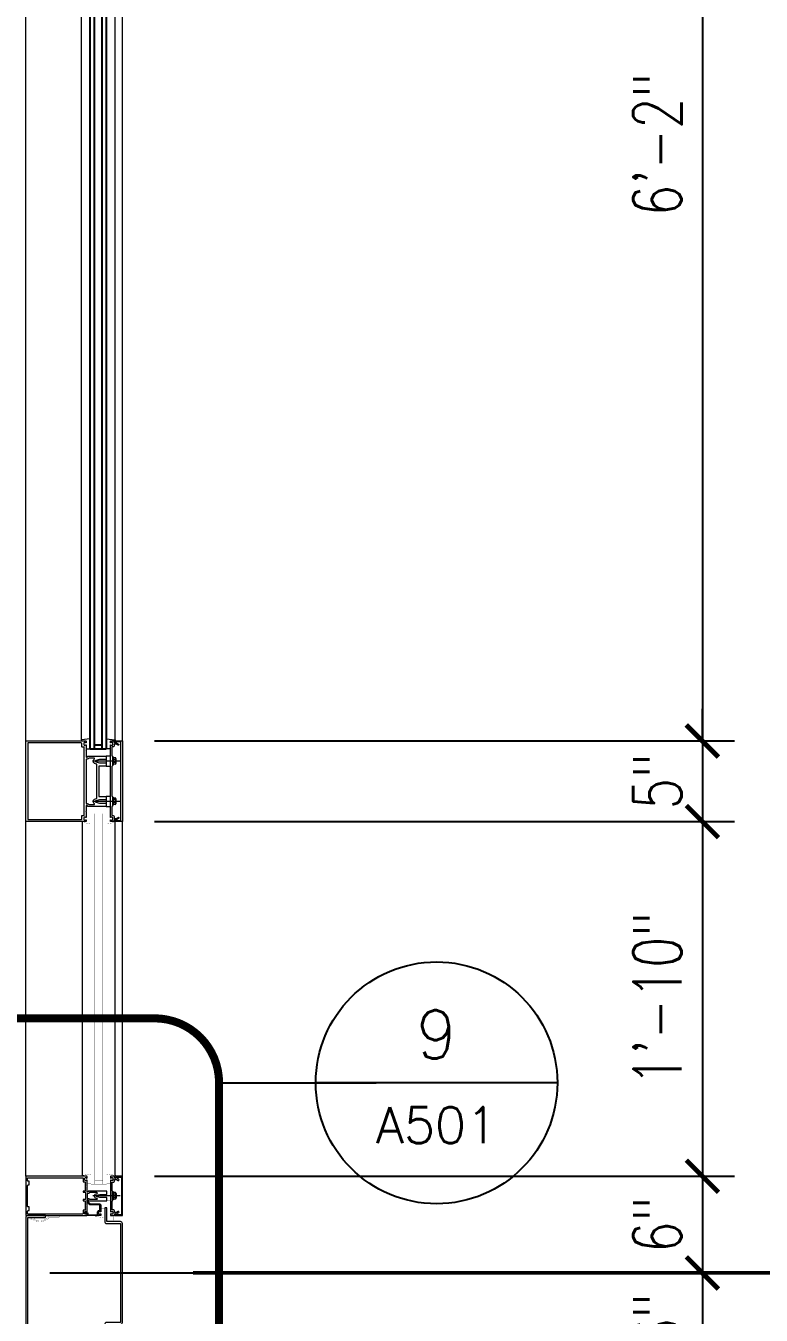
# Model space of a CAD drawing. Header units: inches. Extents: x 3850 to 5846, y -3 to 909.
# Drawn here: x 4372.1 to 4417.8, y 246.4 to 326.4 of the extents above; entities that cross this region are included whole.
import ezdxf
from ezdxf.enums import TextEntityAlignment as Align

# ---------------------------------------------------------------- set-up
doc = ezdxf.new("R2010")
doc.units = ezdxf.units.IN
doc.header["$LTSCALE"] = 0.5
doc.header["$MEASUREMENT"] = 0
doc.linetypes.add('HIDDEN2', pattern=[0.1875, 0.125, -0.0625])
doc.layers.get('0').update_dxf_attribs({"lineweight": 18})
doc.layers.get('Defpoints').update_dxf_attribs({"color": 140, "lineweight": 18})
for name, color, linetype, lineweight in [('A-Anno-Dims', 211, 'Continuous', 18), ('A-Detl-Fine', 90, 'Continuous', 18), ('A-Detl-Iden', 151, 'Continuous', 25), ('A-Detl-Medm', 31, 'Continuous', 25), ('A-Detl-Thin', 150, 'Continuous', 18), ('A-Detl-Wide', 213, 'Continuous', 50)]:
    doc.layers.add(name, color=color, linetype=linetype, lineweight=lineweight)
doc.styles.add('Arch-Dim', font='romans.shx', dxfattribs={"width": 0.75})
doc.styles.add('RomanS', font='romans.shx')
doc.dimstyles.new('Aec-Arch-I-96', dxfattribs={"dimscale": 96, "dimtxt": 0.09375, "dimasz": 0.0625, "dimexe": 0.0625, "dimexo": 0.0625, "dimgap": 0.03125, "dimtad": 1, "dimdec": 4, "dimzin": 3, "dimdsep": 46, "dimlunit": 4, "dimtxsty": 'Arch-Dim', "dimblk": 'ARCHTICK', "dimcen": 0.09375, "dimazin": 2, "dimtfac": 0.75, "dimtdec": 4, "dimtix": 1, "dimtmove": 2, "dimatfit": 2, "dimfxl": 1, "dimtolj": 1, "dimtzin": 0, "dimarcsym": 0})

# ---------------------------------------------------------------- blocks, each defined once
blk = doc.blocks.new('_ArchTick')
at = {"color": 0, "linetype": 'ByBlock', "const_width": 0.15}
blk.add_lwpolyline([(-0.5, -0.5), (0.5, 0.5)], dxfattribs=at)
blk = doc.blocks.new('Anno_Detail_A2')
at = {"color": 0, "linetype": 'ByBlock', "lineweight": -2}
blk.add_line((2.5, 0), (-2.5, 0), dxfattribs=at)
blk.add_circle((0, 0), 2.5, dxfattribs=at)
at = {"color": 0, "linetype": 'ByBlock', "lineweight": -2, "style": 'RomanS'}
blk.add_attdef('NUMBER', text='', height=1, dxfattribs=at).set_placement((0, 0.5), align=Align.CENTER)
blk.add_attdef('SHEET', text='', height=0.75, dxfattribs=at).set_placement((0, -0.5), align=Align.TOP_CENTER)
blk = doc.blocks.new('*D109')
at = {"layer": 'A-Anno-Dims', "color": 0, "lineweight": -2, "transparency": 16777216}
for p, q in [((4380.12, 249.002), (4428.12, 249.002)), ((4426.12, 57), (4426.12, 249.002)), ((4380.12, 57), (4428.12, 57))]:
    blk.add_line(p, q, dxfattribs=at)
at = {"layer": 'Defpoints', "color": 0, "transparency": 16777216}
for p in [(4378.12, 249.002), (4426.12, 249.002), (4378.12, 57)]:
    blk.add_point(p, dxfattribs=at)
at = {"layer": 'A-Anno-Dims', "color": 0, "lineweight": -2, "transparency": 16777216, "xscale": 2, "yscale": 2, "zscale": 2}
for p, rotation in [((4426.12, 249.002), 90), ((4426.12, 57), 270)]:
    blk.add_blockref('_ArchTick', p, dxfattribs=dict(at, rotation=rotation))
at = {"layer": 'A-Anno-Dims', "color": 0, "transparency": 16777216, "insert": (4423.335, 153.001), "char_height": 3, "attachment_point": 5, "rotation": 90, "style": 'Arch-Dim'}
blk.add_mtext('\\A1;16\'-0"', dxfattribs=at)
blk = doc.blocks.new('*D110')
at = {"layer": 'A-Anno-Dims', "color": 0, "lineweight": -2, "transparency": 16777216}
for p, q in [((4380.12, 409.004), (4428.12, 409.004)), ((4426.12, 249.002), (4426.12, 409.004)), ((4380.12, 249.002), (4428.12, 249.002))]:
    blk.add_line(p, q, dxfattribs=at)
at = {"layer": 'Defpoints', "color": 0, "transparency": 16777216}
for p in [(4378.12, 409.004), (4426.12, 409.004), (4378.12, 249.002)]:
    blk.add_point(p, dxfattribs=at)
at = {"layer": 'A-Anno-Dims', "color": 0, "lineweight": -2, "transparency": 16777216, "xscale": 2, "yscale": 2, "zscale": 2}
for p, rotation in [((4426.12, 409.004), 90), ((4426.12, 249.002), 270)]:
    blk.add_blockref('_ArchTick', p, dxfattribs=dict(at, rotation=rotation))
at = {"layer": 'A-Anno-Dims', "color": 0, "transparency": 16777216, "insert": (4423.335, 329.003), "char_height": 3, "attachment_point": 5, "rotation": 90, "style": 'Arch-Dim'}
blk.add_mtext('\\A1;13\'-4"', dxfattribs=at)
blk = doc.blocks.new('*D114')
at = {"layer": 'A-Anno-Dims', "color": 0, "lineweight": -2, "transparency": 16777216}
for p, q in [((4380.12, 810.25), (4440.12, 810.25)), ((4438.12, 57), (4438.12, 810.25)), ((4380.12, 57), (4440.12, 57))]:
    blk.add_line(p, q, dxfattribs=at)
at = {"layer": 'Defpoints', "color": 0, "transparency": 16777216}
for p in [(4378.12, 810.25), (4438.12, 810.25), (4378.12, 57)]:
    blk.add_point(p, dxfattribs=at)
at = {"layer": 'A-Anno-Dims', "color": 0, "lineweight": -2, "transparency": 16777216, "xscale": 2, "yscale": 2, "zscale": 2}
for p, rotation in [((4438.12, 810.25), 90), ((4438.12, 57), 270)]:
    blk.add_blockref('_ArchTick', p, dxfattribs=dict(at, rotation=rotation))
at = {"layer": 'A-Anno-Dims', "color": 0, "transparency": 16777216, "insert": (4434.495, 433.625), "char_height": 3, "attachment_point": 5, "rotation": 90, "style": 'Arch-Dim'}
blk.add_mtext('\\A1;62\'-9{\\H0.750000x;\\S1/4;}"', dxfattribs=at)
blk = doc.blocks.new('*D140')
at = {"layer": 'A-Detl-Wide', "color": 0, "lineweight": -2, "transparency": 16777216}
for p, q in [((4380.12, 356.003), (4416.12, 356.003)), ((4414.12, 356.003), (4414.12, 282)), ((4380.12, 282), (4416.12, 282))]:
    blk.add_line(p, q, dxfattribs=at)
at = {"layer": 'Defpoints', "color": 0, "transparency": 16777216}
for p in [(4378.12, 356.003), (4378.12, 282), (4414.12, 282)]:
    blk.add_point(p, dxfattribs=at)
at = {"layer": 'A-Detl-Wide', "color": 0, "lineweight": -2, "transparency": 16777216, "xscale": 2, "yscale": 2, "zscale": 2}
for p, rotation in [((4414.12, 356.003), 90), ((4414.12, 282), 270)]:
    blk.add_blockref('_ArchTick', p, dxfattribs=dict(at, rotation=rotation))
at = {"layer": 'A-Detl-Wide', "color": 0, "transparency": 16777216, "insert": (4411.334, 319.001), "char_height": 3, "attachment_point": 5, "rotation": 90, "style": 'Arch-Dim'}
blk.add_mtext('\\A1;6\'-2"', dxfattribs=at)
blk = doc.blocks.new('*D141')
at = {"layer": 'A-Detl-Wide', "color": 0, "lineweight": -2, "transparency": 16777216}
for p, q in [((4414.12, 282), (4414.12, 284)), ((4380.12, 282), (4416.12, 282)), ((4414.12, 282), (4414.12, 277)), ((4380.12, 277), (4416.12, 277)), ((4414.12, 277), (4414.12, 275))]:
    blk.add_line(p, q, dxfattribs=at)
at = {"layer": 'Defpoints', "color": 0, "transparency": 16777216}
for p in [(4378.12, 282), (4378.12, 277), (4414.12, 277)]:
    blk.add_point(p, dxfattribs=at)
at = {"layer": 'A-Detl-Wide', "color": 0, "lineweight": -2, "transparency": 16777216, "xscale": 2, "yscale": 2, "zscale": 2}
for p, rotation in [((4414.12, 282), 270), ((4414.12, 277), 90)]:
    blk.add_blockref('_ArchTick', p, dxfattribs=dict(at, rotation=rotation))
at = {"layer": 'A-Detl-Wide', "color": 0, "transparency": 16777216, "insert": (4411.334, 279.5), "char_height": 3, "attachment_point": 5, "rotation": 90, "style": 'Arch-Dim'}
blk.add_mtext('\\A1;5"', dxfattribs=at)
blk = doc.blocks.new('*D142')
at = {"layer": 'A-Detl-Wide', "color": 0, "lineweight": -2, "transparency": 16777216}
for p, q in [((4380.12, 277), (4416.12, 277)), ((4414.12, 277), (4414.12, 255)), ((4380.12, 255), (4416.12, 255))]:
    blk.add_line(p, q, dxfattribs=at)
at = {"layer": 'Defpoints', "color": 0, "transparency": 16777216}
for p in [(4378.12, 277), (4378.12, 255), (4414.12, 255)]:
    blk.add_point(p, dxfattribs=at)
at = {"layer": 'A-Detl-Wide', "color": 0, "lineweight": -2, "transparency": 16777216, "xscale": 2, "yscale": 2, "zscale": 2}
for p, rotation in [((4414.12, 277), 90), ((4414.12, 255), 270)]:
    blk.add_blockref('_ArchTick', p, dxfattribs=dict(at, rotation=rotation))
at = {"layer": 'A-Detl-Wide', "color": 0, "transparency": 16777216, "insert": (4411.334, 266), "char_height": 3, "attachment_point": 5, "rotation": 90, "style": 'Arch-Dim'}
blk.add_mtext('\\A1;1\'-10"', dxfattribs=at)
blk = doc.blocks.new('*D143')
at = {"layer": 'A-Detl-Wide', "color": 0, "lineweight": -2, "transparency": 16777216}
for p, q in [((4380.12, 255), (4416.12, 255)), ((4414.12, 255), (4414.12, 249.003)), ((4373.619, 249.003), (4416.12, 249.003))]:
    blk.add_line(p, q, dxfattribs=at)
at = {"layer": 'Defpoints', "color": 0, "transparency": 16777216}
for p in [(4378.12, 255), (4371.619, 249.003), (4414.12, 249.003)]:
    blk.add_point(p, dxfattribs=at)
at = {"layer": 'A-Detl-Wide', "color": 0, "lineweight": -2, "transparency": 16777216, "xscale": 2, "yscale": 2, "zscale": 2}
for p, rotation in [((4414.12, 255), 90), ((4414.12, 249.003), 270)]:
    blk.add_blockref('_ArchTick', p, dxfattribs=dict(at, rotation=rotation))
at = {"layer": 'A-Detl-Wide', "color": 0, "transparency": 16777216, "insert": (4411.334, 252.001), "char_height": 3, "attachment_point": 5, "rotation": 90, "style": 'Arch-Dim'}
blk.add_mtext('\\A1;6"', dxfattribs=at)
blk = doc.blocks.new('*D144')
at = {"layer": 'A-Detl-Wide', "color": 0, "lineweight": -2, "transparency": 16777216}
for p, q in [((4373.619, 249.003), (4416.12, 249.003)), ((4414.12, 249.003), (4414.12, 243)), ((4380.12, 243), (4416.12, 243))]:
    blk.add_line(p, q, dxfattribs=at)
at = {"layer": 'Defpoints', "color": 0, "transparency": 16777216}
for p in [(4371.619, 249.003), (4378.12, 243), (4414.12, 243)]:
    blk.add_point(p, dxfattribs=at)
at = {"layer": 'A-Detl-Wide', "color": 0, "lineweight": -2, "transparency": 16777216, "xscale": 2, "yscale": 2, "zscale": 2}
for p, rotation in [((4414.12, 249.003), 90), ((4414.12, 243), 270)]:
    blk.add_blockref('_ArchTick', p, dxfattribs=dict(at, rotation=rotation))
at = {"layer": 'A-Detl-Wide', "color": 0, "transparency": 16777216, "insert": (4411.334, 246.001), "char_height": 3, "attachment_point": 5, "rotation": 90, "style": 'Arch-Dim'}
blk.add_mtext('\\A1;6"', dxfattribs=at)

msp = doc.modelspace()

# ---------------------------------------------------------------- linework, layer by layer
at = {"layer": 'A-Detl-Fine'}
for p, q in [((4375.5804, 282.06037), (4375.58014, 355.94367)), ((4377.65991, 282.06037), (4377.65965, 355.94367)), ((4375.8704, 281.52037), (4376.1204, 281.52037)), ((4377.96466, 280.74998), (4376.27085, 280.74998)), ((4377.36991, 281.52037), (4377.11991, 281.52037)), ((4377.53894, 281.00679), (4377.49894, 281.00679)), ((4377.49894, 281.00679), (4377.49894, 280.50679)), ((4377.53894, 281.00679), (4377.53894, 280.50679)), ((4377.67862, 280.9597), (4377.53894, 280.9597)), ((4377.67862, 280.85825), (4377.53894, 280.85825)), ((4377.70125, 280.94338), (4377.68255, 280.94338)), ((4377.68255, 280.94338), (4377.68255, 280.57019)), ((4377.71355, 280.90897), (4377.71355, 280.6046)), ((4377.53894, 280.50679), (4377.49894, 280.50679)), ((4377.67862, 280.65533), (4377.53894, 280.65533)), ((4377.67862, 280.55387), (4377.53894, 280.55387)), ((4377.70125, 280.57019), (4377.68255, 280.57019)), ((4377.53894, 278.50679), (4377.49894, 278.50679)), ((4377.49894, 278.50679), (4377.49894, 278.00679)), ((4377.53894, 278.50679), (4377.53894, 278.00679)), ((4377.67862, 278.4597), (4377.53894, 278.4597)), ((4377.67862, 278.35825), (4377.53894, 278.35825)), ((4377.68255, 278.44338), (4377.68255, 278.07019)), ((4377.70125, 278.44338), (4377.68255, 278.44338)), ((4377.71355, 278.40897), (4377.71355, 278.1046)), ((4377.96466, 278.24998), (4376.27085, 278.24998)), ((4377.53894, 278.00679), (4377.49894, 278.00679)), ((4377.67862, 278.15533), (4377.53894, 278.15533)), ((4377.67862, 278.05387), (4377.53894, 278.05387)), ((4377.70125, 278.07019), (4377.68255, 278.07019)), ((4375.63785, 255.05899), (4375.63824, 276.94097)), ((4375.63824, 276.94097), (4375.63824, 276.99998)), ((4377.67, 255.05899), (4377.67039, 276.94097)), ((4377.67039, 276.94097), (4377.67039, 277.00176)), ((4375.63785, 255.05899), (4375.63785, 254.99998)), ((4377.67, 255.05899), (4377.67, 254.9982)), ((4377.98134, 253.77844), (4376.28753, 253.77844)), ((4377.55562, 254.03525), (4377.51562, 254.03525)), ((4377.51562, 254.03525), (4377.51562, 253.53525)), ((4377.55562, 253.53525), (4377.51562, 253.53525)), ((4377.55562, 254.03525), (4377.55562, 253.53525)), ((4377.6953, 253.98816), (4377.55562, 253.98816)), ((4377.6953, 253.88671), (4377.55562, 253.88671)), ((4377.6953, 253.68379), (4377.55562, 253.68379)), ((4377.6953, 253.58233), (4377.55562, 253.58233)), ((4377.69923, 253.97184), (4377.69923, 253.59865)), ((4377.71793, 253.97184), (4377.69923, 253.97184)), ((4377.71793, 253.59865), (4377.69923, 253.59865)), ((4377.73023, 253.93743), (4377.73023, 253.63306)), ((4376.49292, 252.49791), (4376.49292, 252.55655))]:
    msp.add_line(p, q, dxfattribs=at)
for points in [[(4376.1204, 282.1369), (4375.5804, 282.06037), (4375.5804, 282.00037), (4375.69603, 282.00037)], [(4377.11991, 282.1369), (4377.65991, 282.06037), (4377.65991, 282.00037), (4377.54427, 282.00037)]]:
    msp.add_lwpolyline(points, dxfattribs=at)
for points in [[(4377.37015, 281.06298), (4377.12015, 281.06298), (4377.12015, 280.43698), (4377.37015, 280.43698)], [(4377.37015, 278.56298), (4377.12015, 278.56298), (4377.12015, 277.93698), (4377.37015, 277.93698)]]:
    msp.add_lwpolyline(points, close=True, dxfattribs=at)
at = {"layer": 'A-Detl-Fine', "const_width": 0.01111}
for points in [[(4376.16595, 276.86619), (4375.63824, 276.94097)], [(4375.92163, 277.46867), (4376.16595, 277.46867)], [(4377.387, 277.46867), (4377.14268, 277.46867)], [(4377.14268, 276.86619), (4377.67039, 276.94097)], [(4376.16556, 255.13377), (4375.63785, 255.05899)], [(4377.14229, 255.13377), (4377.67, 255.05899)], [(4375.92124, 254.53129), (4376.16556, 254.53129)], [(4377.38661, 254.53129), (4377.14229, 254.53129)], [(4377.14254, 254.08431), (4377.38683, 254.08431)], [(4376.77631, 253.02561), (4377.02062, 253.02561)], [(4377.38683, 253.47257), (4377.14254, 253.47257)], [(4377.38708, 252.90911), (4377.14276, 252.90911)], [(4372.42127, 252.34039), (4372.42408, 252.35311), (4372.43176, 252.36332), (4372.44317, 252.36951)], [(4372.45157, 252.31008), (4372.4363, 252.31423), (4372.42542, 252.32511), (4372.42127, 252.34039)], [(4372.44316, 252.36951), (4372.70814, 252.43529)], [(4372.45773, 252.31068), (4372.45574, 252.31037), (4372.45365, 252.31016), (4372.45157, 252.31008)], [(4372.53069, 252.32881), (4372.45776, 252.3107)], [(4372.99626, 252.18433), (4372.92596, 252.18762), (4372.85588, 252.19726), (4372.78665, 252.2129), (4372.71888, 252.23423), (4372.65318, 252.26089), (4372.59019, 252.29255), (4372.5305, 252.32888)], [(4372.99626, 252.24492), (4372.91785, 252.24913), (4372.8403, 252.26148), (4372.76446, 252.28155), (4372.69119, 252.3089), (4372.62135, 252.34311)], [(4372.71648, 252.41829), (4372.62229, 252.34302)], [(4372.70814, 252.43527), (4372.70896, 252.43544), (4372.70982, 252.43556), (4372.71066, 252.43561)], [(4372.71066, 252.43561), (4372.71552, 252.43429), (4372.71898, 252.43083), (4372.72029, 252.42598)], [(4372.72029, 252.42598), (4372.71983, 252.42305), (4372.71851, 252.42042), (4372.71646, 252.41831)], [(4373.56159, 252.49486), (4373.51684, 252.44954), (4373.46852, 252.40831), (4373.41699, 252.37132), (4373.3626, 252.33875), (4373.30571, 252.31075), (4373.24667, 252.28748), (4373.18586, 252.2691), (4373.12361, 252.25577), (4373.06029, 252.24766), (4372.99626, 252.24492)], [(4373.60978, 252.45736), (4373.56595, 252.41263), (4373.51877, 252.3714), (4373.46857, 252.33384), (4373.41566, 252.3001), (4373.36037, 252.27034), (4373.303, 252.24472), (4373.24388, 252.22341), (4373.18333, 252.20655), (4373.12167, 252.19432), (4373.0592, 252.18686), (4372.99626, 252.18433)], [(4373.21899, 252.49634), (4373.21899, 252.52664)], [(4373.5618, 252.49634), (4373.21899, 252.49634)], [(4373.24929, 252.55692), (4373.23402, 252.55278), (4373.22315, 252.5419), (4373.21901, 252.52664)], [(4373.24929, 252.55692), (4374.19621, 252.55692)], [(4374.19621, 252.45919), (4373.60987, 252.45919)], [(4374.19621, 252.55692), (4374.19621, 252.45919)], [(4376.49292, 252.55655), (4376.60591, 252.55655)], [(4377.02062, 252.42311), (4376.49292, 252.49791)], [(4377.14276, 252.5573), (4377.38708, 252.5573)], [(4377.58338, 252.37798), (4377.58612, 252.44095), (4377.59435, 252.50331), (4377.60807, 252.56446)], [(4377.60807, 252.1915), (4377.59435, 252.25265), (4377.58612, 252.31501), (4377.58338, 252.37798)]]:
    msp.add_lwpolyline(points, dxfattribs=at)
at = {"layer": 'A-Detl-Fine', "linetype": 'Continuous', "const_width": 0.01111}
for points in [[(4377.14254, 254.02324), (4377.14254, 254.08431)], [(4377.14254, 253.47257), (4377.14254, 253.53366)]]:
    msp.add_lwpolyline(points, dxfattribs=at)
at = {"layer": 'A-Detl-Fine'}
for centre, radius, start, end in [((4377.65924, 280.90897), 0.05431, 290.9107, 69.0893), ((4377.5487, 280.75679), 0.16485, 322.0123, 37.9877), ((4377.65924, 280.6046), 0.05431, 290.9107, 69.0893), ((4377.65924, 278.40897), 0.05431, 290.9107, 69.0893), ((4377.5487, 278.25679), 0.16485, 322.0123, 37.9877), ((4377.65924, 278.1046), 0.05431, 290.9107, 69.0893), ((4377.67592, 253.93743), 0.05431, 290.9107, 69.0893), ((4377.56538, 253.78525), 0.16485, 322.0123, 37.9877), ((4377.67592, 253.63306), 0.05431, 290.9107, 69.0893)]:
    msp.add_arc(centre, radius, start, end, dxfattribs=at)
at = {"layer": 'A-Detl-Iden', "linetype": 'HIDDEN2', "const_width": 0.5, "flags": 128}
msp.add_lwpolyline([(4360.11988, 238.99998, 0.41421356), (4364.11988, 234.99998), (4380.1198, 234.99998, 0.41421356), (4384.1198, 238.99998), (4384.1198, 260.79462, 0.41421356), (4380.1198, 264.79462), (4364.11988, 264.79462, 0.41421356), (4360.11988, 260.79462)], format="xyb", close=True, dxfattribs=at)
at = {"layer": 'A-Detl-Medm', "linetype": 'Continuous'}
for p, q in [((4376.12015, 281.49998), (4376.11989, 356.47137)), ((4376.36989, 356.49129), (4376.37015, 281.49998)), ((4376.87015, 281.49998), (4376.86989, 356.49129)), ((4377.11989, 356.49129), (4377.12015, 281.49998)), ((4376.37015, 281.74998), (4376.87015, 281.74998)), ((4376.37015, 281.49998), (4376.12015, 281.49998)), ((4376.87015, 281.49998), (4376.37015, 281.49998)), ((4377.12015, 281.49998), (4376.87015, 281.49998))]:
    msp.add_line(p, q, dxfattribs=at)
at = {"layer": 'A-Detl-Medm', "linetype": 'Continuous', "const_width": 0.01111}
for points in [[(4376.16571, 277.48859), (4376.16532, 254.51137)], [(4376.16571, 277.48859), (4377.14293, 277.48859)], [(4376.41, 277.48859), (4376.40941, 254.51137)], [(4376.41, 277.2443), (4376.89861, 277.2443)], [(4376.89803, 254.51137), (4376.89861, 277.48859)], [(4377.14234, 254.51137), (4377.14293, 277.48859)], [(4376.16532, 254.51137), (4377.14254, 254.51137)], [(4376.40961, 254.75567), (4376.89822, 254.75567)]]:
    msp.add_lwpolyline(points, dxfattribs=at)
at = {"layer": 'A-Detl-Thin'}
for p, q in [((4372.11947, 281.99998), (4372.11991, 401.9566)), ((4378.12015, 281.99998), (4378.11976, 401.95663)), ((4372.11944, 254.99998), (4372.11998, 276.99969)), ((4377.68626, 277.00002), (4377.65669, 277.00803)), ((4377.68626, 276.99998), (4377.68626, 277.00002)), ((4378.11976, 254.99998), (4378.12015, 276.99998)), ((4375.90147, 254.99998), (4372.11961, 254.99998)), ((4372.11961, 254.99998), (4372.11961, 252.55692)), ((4372.21734, 254.7459), (4372.21734, 254.90225)), ((4372.21734, 254.90225), (4375.64739, 254.90225)), ((4372.21738, 254.7459), (4372.21734, 254.7459)), ((4372.21734, 253.15791), (4372.21734, 254.39897)), ((4372.21734, 254.39897), (4372.21738, 254.39897)), ((4372.22536, 254.71632), (4372.21738, 254.7459)), ((4372.21738, 254.39897), (4372.22536, 254.42856)), ((4372.24639, 254.69528), (4372.22536, 254.71632)), ((4372.22536, 254.42856), (4372.24639, 254.44959)), ((4372.27597, 254.68728), (4372.24639, 254.69528)), ((4372.24639, 254.44959), (4372.27597, 254.45759)), ((4372.27597, 254.68726), (4372.27597, 254.68728)), ((4372.33461, 254.68726), (4372.27597, 254.68726)), ((4372.27597, 254.45759), (4372.27597, 254.45761)), ((4372.27597, 254.45761), (4372.33461, 254.45761)), ((4372.33461, 254.45761), (4372.33461, 254.68726)), ((4375.64739, 254.90225), (4375.64739, 254.90223)), ((4375.64739, 254.90223), (4375.66218, 254.89824)), ((4375.66218, 254.89824), (4375.6727, 254.88773)), ((4375.6727, 254.88773), (4375.67669, 254.87294)), ((4375.67669, 254.87294), (4375.67671, 254.87294)), ((4375.67671, 254.87294), (4375.67671, 254.6726)), ((4375.67671, 254.6726), (4375.67672, 254.6726)), ((4375.67672, 254.6726), (4375.6794, 254.66275)), ((4375.6794, 254.66275), (4375.6864, 254.65575)), ((4375.6864, 254.65575), (4375.69625, 254.65309)), ((4375.69625, 254.65309), (4375.69625, 254.65305)), ((4375.69625, 254.65305), (4375.79886, 254.65305)), ((4375.77443, 254.78108), (4375.77443, 254.86707)), ((4375.77443, 254.86707), (4375.77445, 254.86707)), ((4375.77445, 254.78108), (4375.77443, 254.78108)), ((4375.77445, 254.86707), (4375.7811, 254.89172)), ((4375.7811, 254.75642), (4375.77445, 254.78108)), ((4375.7811, 254.89172), (4375.79863, 254.90926)), ((4375.79863, 254.73889), (4375.7811, 254.75642)), ((4375.79863, 254.90926), (4375.82329, 254.91592)), ((4375.82329, 254.73223), (4375.79863, 254.73889)), ((4375.79886, 254.65305), (4375.79886, 254.08431)), ((4375.82329, 254.91592), (4375.83356, 254.91592)), ((4375.82329, 254.73221), (4375.82329, 254.73223)), ((4375.83356, 254.73221), (4375.82329, 254.73221)), ((4375.83356, 254.91592), (4375.83356, 254.9159)), ((4375.83356, 254.9159), (4375.85646, 254.91289)), ((4375.83358, 254.73223), (4375.83356, 254.73221)), ((4375.8565, 254.73526), (4375.83358, 254.73223)), ((4375.85646, 254.91289), (4375.87762, 254.90409)), ((4375.87767, 254.74407), (4375.8565, 254.73526)), ((4375.87762, 254.90409), (4375.89592, 254.88998)), ((4375.89597, 254.75821), (4375.87767, 254.74407)), ((4375.89592, 254.88998), (4375.89597, 254.89)), ((4375.89597, 254.89), (4375.90655, 254.88564)), ((4375.90655, 254.7625), (4375.89597, 254.75815)), ((4375.89597, 254.75815), (4375.89597, 254.75821)), ((4375.90147, 254.99994), (4375.90147, 254.99998)), ((4375.91132, 254.99728), (4375.90147, 254.99994)), ((4375.90635, 254.38921), (4375.92102, 254.40387)), ((4375.92102, 254.37455), (4375.90635, 254.38921)), ((4375.90655, 254.88564), (4375.91655, 254.88977)), ((4375.91655, 254.75838), (4375.90655, 254.7625)), ((4375.91832, 254.99028), (4375.91132, 254.99728)), ((4375.91655, 254.88977), (4375.92098, 254.9003)), ((4375.92098, 254.74785), (4375.91655, 254.75838)), ((4375.92098, 254.98043), (4375.91832, 254.99028)), ((4375.92102, 254.98043), (4375.92098, 254.98043)), ((4375.92098, 254.9003), (4375.92102, 254.9003)), ((4375.92102, 254.74785), (4375.92098, 254.74785)), ((4375.92102, 254.9003), (4375.92102, 254.98043)), ((4375.92102, 254.40387), (4375.92102, 254.74785)), ((4375.92102, 254.03546), (4375.92102, 254.37455)), ((4377.62726, 254.94134), (4377.62724, 254.94134)), ((4377.62724, 254.94134), (4377.62724, 254.9218)), ((4377.62724, 254.9218), (4377.62728, 254.9218)), ((4377.63528, 254.97091), (4377.62726, 254.94134)), ((4377.62728, 254.9218), (4377.63261, 254.90208)), ((4377.63261, 254.90208), (4377.64662, 254.88807)), ((4377.6563, 254.99193), (4377.63528, 254.97091)), ((4377.64662, 254.88807), (4377.66633, 254.88274)), ((4377.68587, 254.99994), (4377.6563, 254.99193)), ((4377.66633, 254.88274), (4377.68604, 254.88808)), ((4378.11976, 254.99998), (4377.68587, 254.99998)), ((4377.68587, 254.99998), (4377.68587, 254.99994)), ((4377.68604, 254.88808), (4377.70005, 254.90209)), ((4377.70005, 254.90209), (4377.70539, 254.9218)), ((4377.70539, 254.9218), (4377.7054, 254.9218)), ((4377.7054, 254.9218), (4377.7054, 254.9511)), ((4377.7054, 254.9511), (4378.06112, 254.9511)), ((4378.06112, 254.9511), (4378.06112, 252.60578)), ((4378.11976, 252.55692), (4378.11976, 254.99998)), ((4375.67674, 254.06477), (4375.67671, 254.06477)), ((4375.67671, 254.06477), (4375.67671, 254.02567)), ((4375.67671, 254.02567), (4375.67672, 254.02567)), ((4375.67672, 254.02567), (4375.6794, 254.01583)), ((4375.6794, 254.07461), (4375.67674, 254.06477)), ((4375.6794, 253.54106), (4375.67674, 253.53121)), ((4375.6864, 254.08162), (4375.6794, 254.07461)), ((4375.6794, 254.01583), (4375.6864, 254.00883)), ((4375.6864, 253.54806), (4375.6794, 253.54106)), ((4375.69625, 254.08429), (4375.6864, 254.08162)), ((4375.6864, 254.00883), (4375.69625, 254.00617)), ((4375.69625, 253.55074), (4375.6864, 253.54806)), ((4375.79886, 254.08431), (4375.69625, 254.08431)), ((4375.69625, 254.08431), (4375.69625, 254.08429)), ((4375.69625, 254.00617), (4375.69625, 254.00615)), ((4375.69625, 254.00615), (4375.82329, 254.00615)), ((4375.82329, 253.55076), (4375.69625, 253.55076)), ((4375.69625, 253.55076), (4375.69625, 253.55074)), ((4375.82329, 254.00615), (4375.82329, 253.55076)), ((4375.92235, 254.03053), (4375.92102, 254.03546)), ((4375.98551, 253.92796), (4375.92102, 253.92796)), ((4375.92102, 253.92796), (4375.92102, 253.62894)), ((4375.92102, 253.62894), (4375.98551, 253.62894)), ((4375.92586, 254.02703), (4375.92235, 254.03053)), ((4375.93078, 254.02569), (4375.92586, 254.02703)), ((4375.93078, 254.02567), (4375.93078, 254.02569)), ((4375.98551, 254.02567), (4375.93078, 254.02567)), ((4375.98551, 253.62894), (4375.98549, 253.62892)), ((4375.98549, 253.62892), (4376.02419, 253.62175)), ((4375.99044, 254.02703), (4375.98551, 254.02571)), ((4375.98551, 254.02571), (4375.98551, 254.02567)), ((4375.98555, 253.92798), (4375.98551, 253.92796)), ((4376.02424, 253.93518), (4375.98555, 253.92798)), ((4375.99394, 254.03053), (4375.99044, 254.02703)), ((4375.99526, 254.03546), (4375.99394, 254.03053)), ((4375.99528, 254.03546), (4375.99526, 254.03546)), ((4375.99529, 254.07455), (4375.99528, 254.07455)), ((4375.99528, 254.07455), (4375.99528, 254.03546)), ((4375.99664, 254.07947), (4375.99529, 254.07455)), ((4376.00014, 254.08297), (4375.99664, 254.07947)), ((4376.00506, 254.08431), (4376.00014, 254.08297)), ((4377.14254, 254.08431), (4376.00506, 254.08431)), ((4376.02419, 253.62175), (4376.05724, 253.60153)), ((4376.05728, 253.95543), (4376.02424, 253.93518)), ((4376.05724, 253.60153), (4376.08124, 253.57034)), ((4376.08126, 253.98664), (4376.05728, 253.95543)), ((4376.08124, 253.57034), (4376.08126, 253.5703)), ((4376.08126, 253.9866), (4376.08126, 253.98664)), ((4376.5342, 253.9866), (4376.08126, 253.9866)), ((4376.08126, 253.5703), (4376.5342, 253.5703)), ((4376.3824, 253.8033), (4376.39932, 253.85022)), ((4376.3824, 253.75359), (4376.3824, 253.8033)), ((4376.39932, 253.70666), (4376.3824, 253.75359)), ((4376.39932, 253.85022), (4376.43315, 253.88879)), ((4376.43315, 253.66809), (4376.39932, 253.70666)), ((4376.43315, 253.88879), (4376.4839, 253.91343)), ((4376.4839, 253.64345), (4376.43315, 253.66809)), ((4376.4815, 253.79552), (4376.50919, 253.81903)), ((4376.4815, 253.76136), (4376.4815, 253.79552)), ((4376.50919, 253.73785), (4376.4815, 253.76136)), ((4376.48389, 253.91345), (4376.54178, 253.92895)), ((4376.4839, 253.91343), (4376.48389, 253.91345)), ((4376.54178, 253.62793), (4376.48389, 253.64345)), ((4376.48389, 253.64345), (4376.4839, 253.64345)), ((4376.50919, 253.81905), (4376.72233, 253.87617)), ((4376.50919, 253.81903), (4376.50919, 253.81905)), ((4376.50919, 253.73783), (4376.50919, 253.73785)), ((4376.72233, 253.68073), (4376.50919, 253.73783)), ((4376.5342, 253.98656), (4376.5342, 253.9866)), ((4376.55874, 253.9736), (4376.5342, 253.98656)), ((4376.5342, 253.57032), (4376.55875, 253.58329)), ((4376.5342, 253.5703), (4376.5342, 253.57032)), ((4376.54178, 253.92895), (4376.54179, 253.92897)), ((4376.54178, 253.62791), (4376.54178, 253.62793)), ((4376.56213, 253.60904), (4376.54178, 253.62791)), ((4376.54179, 253.92897), (4376.56214, 253.94786)), ((4376.56214, 253.94786), (4376.55874, 253.9736)), ((4376.55875, 253.58329), (4376.56213, 253.60904)), ((4376.72233, 253.87617), (4377.14254, 253.87617)), ((4377.14254, 253.68073), (4376.72233, 253.68073)), ((4377.14254, 254.04522), (4377.14254, 254.08431)), ((4377.1572, 254.03057), (4377.14254, 254.04522)), ((4377.14254, 254.01591), (4377.1572, 254.03057)), ((4377.14254, 253.94457), (4377.14254, 254.01591)), ((4377.1572, 253.92991), (4377.14254, 253.94457)), ((4377.14254, 253.91526), (4377.1572, 253.92991)), ((4377.14254, 253.87617), (4377.14254, 253.91526)), ((4377.14254, 253.64164), (4377.14254, 253.68073)), ((4377.1572, 253.62697), (4377.14254, 253.64164)), ((4377.14254, 253.61231), (4377.1572, 253.62697)), ((4377.14254, 253.54099), (4377.14254, 253.61231)), ((4377.1572, 253.52633), (4377.14254, 253.54099)), ((4372.21738, 253.15791), (4372.21734, 253.15791)), ((4372.21734, 252.65465), (4372.21734, 252.811)), ((4372.21734, 252.811), (4372.21738, 252.811)), ((4372.22536, 253.12833), (4372.21738, 253.15791)), ((4372.21738, 252.811), (4372.22536, 252.84058)), ((4372.24639, 253.10729), (4372.22536, 253.12833)), ((4372.22536, 252.84058), (4372.24639, 252.86162)), ((4372.27597, 253.09929), (4372.24639, 253.10729)), ((4372.24639, 252.86162), (4372.27597, 252.86962)), ((4372.27597, 253.09927), (4372.27597, 253.09929)), ((4372.33461, 253.09927), (4372.27597, 253.09927)), ((4372.27597, 252.86962), (4372.27597, 252.86964)), ((4372.27597, 252.86964), (4372.33461, 252.86964)), ((4372.33461, 252.86964), (4372.33461, 253.09927)), ((4375.67674, 253.53121), (4375.67671, 253.53121)), ((4375.67671, 253.53121), (4375.67671, 253.49212)), ((4375.67671, 253.49212), (4375.67672, 253.49212)), ((4375.67674, 252.88428), (4375.67671, 252.88428)), ((4375.67671, 252.88428), (4375.67671, 252.68396)), ((4375.67672, 253.49212), (4375.6794, 253.48227)), ((4375.6794, 252.89413), (4375.67674, 252.88428)), ((4375.6794, 253.48227), (4375.6864, 253.47527)), ((4375.6864, 252.90114), (4375.6794, 252.89413)), ((4375.6864, 253.47527), (4375.69625, 253.47261)), ((4375.69625, 252.90381), (4375.6864, 252.90114)), ((4375.69625, 253.47261), (4375.69625, 253.47257)), ((4375.69625, 253.47257), (4375.79886, 253.47257)), ((4375.79886, 252.90383), (4375.69625, 252.90383)), ((4375.69625, 252.90383), (4375.69625, 252.90381)), ((4375.77443, 252.68981), (4375.77443, 252.77582)), ((4375.77443, 252.77582), (4375.77445, 252.77582)), ((4375.77445, 252.77582), (4375.7811, 252.80048)), ((4375.7811, 252.80048), (4375.79863, 252.81801)), ((4375.79393, 252.71917), (4375.80168, 252.74002)), ((4375.79863, 252.81801), (4375.82329, 252.82467)), ((4375.79886, 253.47257), (4375.79886, 252.90383)), ((4375.80168, 252.74002), (4375.82329, 252.74943)), ((4375.82329, 252.82467), (4375.83356, 252.82467)), ((4375.82329, 252.74943), (4375.92102, 252.74943)), ((4375.83356, 252.82467), (4375.83356, 252.82466)), ((4375.83356, 252.82466), (4375.85646, 252.82164)), ((4375.85646, 252.82164), (4375.87762, 252.81284)), ((4375.87762, 252.81284), (4375.89592, 252.79873)), ((4375.89592, 252.79873), (4375.89597, 252.79873)), ((4375.89597, 252.79873), (4375.90655, 252.79438)), ((4375.90635, 253.16769), (4375.92102, 253.18234)), ((4375.92102, 253.15303), (4375.90635, 253.16769)), ((4375.90655, 252.79438), (4375.91655, 252.7985)), ((4375.91655, 252.7985), (4375.92098, 252.80904)), ((4375.92098, 252.80904), (4375.92102, 252.80904)), ((4375.92102, 253.52144), (4375.92235, 253.52637)), ((4375.92102, 253.18234), (4375.92102, 253.52144)), ((4375.92102, 252.80904), (4375.92102, 253.15303)), ((4375.92102, 252.74943), (4375.92102, 252.74941)), ((4375.92102, 252.74941), (4375.9506, 252.74143)), ((4375.92235, 253.52637), (4375.92586, 253.52987)), ((4375.92586, 253.52987), (4375.93078, 253.53121)), ((4375.92882, 253.40417), (4375.92882, 253.51166)), ((4375.92882, 253.51166), (4375.92884, 253.51166)), ((4375.92884, 253.40417), (4375.92882, 253.40417)), ((4375.92884, 253.51166), (4375.9315, 253.52151)), ((4375.93084, 253.38896), (4375.92884, 253.40417)), ((4375.93078, 253.53121), (4375.98551, 253.53121)), ((4375.93667, 253.3749), (4375.93084, 253.38896)), ((4375.9315, 253.52151), (4375.93851, 253.52852)), ((4375.94601, 253.36272), (4375.93667, 253.3749)), ((4375.93851, 253.52852), (4375.94836, 253.53119)), ((4375.94601, 253.3627), (4375.94601, 253.36272)), ((4376.06815, 253.24056), (4375.94601, 253.3627)), ((4375.94836, 253.53119), (4375.94836, 253.53121)), ((4375.94836, 253.53121), (4375.96791, 253.53121)), ((4375.9506, 252.74143), (4375.97163, 252.7204)), ((4375.96791, 253.53121), (4375.96791, 253.53117)), ((4375.96791, 253.53117), (4375.97776, 253.52851)), ((4375.97776, 253.52851), (4375.98476, 253.52151)), ((4375.98476, 253.52151), (4375.98742, 253.51166)), ((4375.98551, 253.53121), (4375.98551, 253.53119)), ((4375.98551, 253.53119), (4375.99044, 253.52987)), ((4375.98742, 253.51166), (4375.98746, 253.51166)), ((4375.98746, 253.51166), (4375.98746, 253.40417)), ((4375.98746, 253.40417), (4376.10961, 253.28201)), ((4375.99044, 253.52987), (4375.99394, 253.52637)), ((4375.99394, 253.52637), (4375.99526, 253.52144)), ((4375.99526, 253.52144), (4375.99528, 253.52144)), ((4375.99528, 253.52144), (4375.99528, 253.48235)), ((4375.99528, 253.48235), (4375.99529, 253.48235)), ((4375.99529, 253.48235), (4375.99664, 253.47743)), ((4375.99664, 253.47743), (4376.00014, 253.47394)), ((4376.00014, 253.47394), (4376.00506, 253.47261)), ((4376.00506, 253.47261), (4376.00506, 253.47257)), ((4376.00506, 253.47257), (4377.14254, 253.47257)), ((4376.06817, 253.24056), (4376.06815, 253.24056)), ((4376.08035, 253.23122), (4376.06817, 253.24056)), ((4376.0944, 253.2254), (4376.08035, 253.23122)), ((4376.10961, 253.22339), (4376.0944, 253.2254)), ((4376.10961, 253.28201), (4376.71745, 253.28201)), ((4376.71745, 253.22339), (4376.10961, 253.22339)), ((4376.57086, 252.61556), (4376.57086, 252.77582)), ((4376.57086, 252.77582), (4376.57088, 252.77582)), ((4376.57088, 252.77582), (4376.58553, 252.83007)), ((4376.58553, 252.83007), (4376.6241, 252.86864)), ((4376.6241, 252.86864), (4376.67835, 252.8833)), ((4376.62952, 252.77582), (4376.6295, 252.77582)), ((4376.6295, 252.77582), (4376.6295, 252.68981)), ((4376.63619, 252.80046), (4376.62952, 252.77582)), ((4376.65371, 252.81798), (4376.63619, 252.80046)), ((4376.67835, 252.82466), (4376.65371, 252.81798)), ((4376.67835, 252.8833), (4376.67835, 252.88331)), ((4376.67835, 252.88331), (4376.71745, 252.88331)), ((4376.68862, 252.82467), (4376.67835, 252.82467)), ((4376.67835, 252.82467), (4376.67835, 252.82466)), ((4376.68862, 252.82466), (4376.68862, 252.82467)), ((4376.71152, 252.82162), (4376.68862, 252.82466)), ((4376.73268, 252.81282), (4376.71152, 252.82162)), ((4376.71745, 253.28201), (4376.71745, 253.28199)), ((4376.71745, 253.28199), (4376.74702, 253.27401)), ((4376.71745, 252.88331), (4376.71745, 253.22339)), ((4376.751, 252.79871), (4376.73268, 252.81282)), ((4376.74702, 253.27401), (4376.76805, 253.25299)), ((4376.75104, 252.79873), (4376.751, 252.79871)), ((4376.76162, 252.79437), (4376.75104, 252.79873)), ((4376.77161, 252.7985), (4376.76162, 252.79437)), ((4376.76805, 253.25299), (4376.77604, 253.22341)), ((4376.77604, 252.80904), (4376.77161, 252.7985)), ((4376.77604, 253.22341), (4376.77608, 253.22339)), ((4376.77608, 252.80904), (4376.77604, 252.80904)), ((4376.77608, 253.22339), (4376.77608, 252.80904)), ((4377.14254, 253.51166), (4377.1572, 253.52633)), ((4377.14254, 253.47257), (4377.14254, 253.51166)), ((4372.11961, 252.55692), (4375.90147, 252.55692)), ((4375.64739, 252.65465), (4372.21734, 252.65465)), ((4375.66219, 252.65867), (4375.64739, 252.65467)), ((4375.64739, 252.65467), (4375.64739, 252.65465)), ((4375.67271, 252.66918), (4375.66219, 252.65867)), ((4375.67669, 252.68396), (4375.67271, 252.66918)), ((4375.67671, 252.68396), (4375.67669, 252.68396)), ((4375.77445, 252.68981), (4375.77443, 252.68981)), ((4375.7811, 252.66516), (4375.77445, 252.68981)), ((4375.79863, 252.64762), (4375.7811, 252.66516)), ((4375.80415, 252.69793), (4375.79393, 252.71917)), ((4375.82329, 252.64096), (4375.79863, 252.64762)), ((4375.80413, 252.69792), (4375.80415, 252.69793)), ((4375.84792, 252.66015), (4375.80413, 252.69792)), ((4375.83356, 252.64096), (4375.82329, 252.64096)), ((4375.83358, 252.64098), (4375.83356, 252.64096)), ((4375.8565, 252.64401), (4375.83358, 252.64098)), ((4375.84794, 252.66019), (4375.84792, 252.66015)), ((4375.85843, 252.65663), (4375.84794, 252.66019)), ((4375.87767, 252.65282), (4375.8565, 252.64401)), ((4375.86797, 252.661), (4375.85843, 252.65663)), ((4375.87213, 252.67126), (4375.86797, 252.661)), ((4375.87214, 252.67126), (4375.87213, 252.67126)), ((4375.92102, 252.69081), (4375.87214, 252.69081)), ((4375.87214, 252.69081), (4375.87214, 252.67126)), ((4375.89597, 252.66696), (4375.87767, 252.65282)), ((4375.90655, 252.67126), (4375.89597, 252.66691)), ((4375.89597, 252.66691), (4375.89597, 252.66696)), ((4375.90147, 252.55696), (4375.91132, 252.55962)), ((4375.90147, 252.55692), (4375.90147, 252.55696)), ((4375.91655, 252.66713), (4375.90655, 252.67126)), ((4375.91132, 252.55962), (4375.91832, 252.56662)), ((4375.92098, 252.6566), (4375.91655, 252.66713)), ((4375.91832, 252.56662), (4375.92098, 252.57647)), ((4375.92102, 252.6566), (4375.92098, 252.6566)), ((4375.92098, 252.57647), (4375.92102, 252.57647)), ((4375.92102, 252.57647), (4375.92102, 252.69081)), ((4375.92102, 252.57647), (4375.92102, 252.6566)), ((4375.92369, 252.56662), (4375.92102, 252.57647)), ((4375.93069, 252.55961), (4375.92369, 252.56662)), ((4375.94054, 252.55694), (4375.93069, 252.55961)), ((4375.94054, 252.55692), (4375.94054, 252.55694)), ((4376.75654, 252.55692), (4375.94054, 252.55692)), ((4375.97163, 252.7204), (4375.97962, 252.69083)), ((4375.97962, 252.69083), (4375.97964, 252.69081)), ((4375.97964, 252.69081), (4375.97964, 252.61556)), ((4375.97964, 252.61556), (4376.57086, 252.61556)), ((4376.6295, 252.68981), (4376.62952, 252.68981)), ((4376.62952, 252.68981), (4376.63619, 252.66517)), ((4376.63619, 252.66517), (4376.65371, 252.64766)), ((4376.65371, 252.64766), (4376.67835, 252.64098)), ((4376.67835, 252.64098), (4376.67835, 252.64096)), ((4376.67835, 252.64096), (4376.68862, 252.64096)), ((4376.68862, 252.64096), (4376.68864, 252.64098)), ((4376.68864, 252.64098), (4376.71156, 252.64403)), ((4376.71156, 252.64403), (4376.73272, 252.65285)), ((4376.73272, 252.65285), (4376.75104, 252.66696)), ((4376.75104, 252.66691), (4376.76162, 252.67126)), ((4376.75104, 252.66696), (4376.75104, 252.66691)), ((4376.76639, 252.55962), (4376.75654, 252.55696)), ((4376.75654, 252.55696), (4376.75654, 252.55692)), ((4376.76162, 252.67126), (4376.77161, 252.66713)), ((4376.77339, 252.56662), (4376.76639, 252.55962)), ((4376.77161, 252.66713), (4376.77604, 252.6566)), ((4376.77604, 252.57647), (4376.77339, 252.56662)), ((4376.77604, 252.6566), (4376.77608, 252.6566)), ((4376.77608, 252.57647), (4376.77604, 252.57647)), ((4376.77608, 252.6566), (4376.77608, 252.57647)), ((4377.62728, 252.63511), (4377.62724, 252.63511)), ((4377.62724, 252.63511), (4377.62724, 252.61556)), ((4377.62724, 252.61556), (4377.62728, 252.61556)), ((4377.63261, 252.65481), (4377.62728, 252.63511)), ((4377.62728, 252.61556), (4377.63529, 252.58599)), ((4377.64662, 252.66882), (4377.63261, 252.65481)), ((4377.63529, 252.58599), (4377.65631, 252.56497)), ((4377.66633, 252.67416), (4377.64662, 252.66882)), ((4377.65631, 252.56497), (4377.68587, 252.55696)), ((4377.68604, 252.66883), (4377.66633, 252.67416)), ((4377.68587, 252.55696), (4377.68587, 252.55692)), ((4377.68587, 252.55692), (4378.11976, 252.55692)), ((4377.70004, 252.65483), (4377.68604, 252.66883)), ((4377.70539, 252.63511), (4377.70004, 252.65483)), ((4377.7054, 252.63511), (4377.70539, 252.63511)), ((4377.7054, 252.60578), (4377.7054, 252.63511)), ((4378.06112, 252.60578), (4377.7054, 252.60578))]:
    msp.add_line(p, q, dxfattribs=at)
for points in [[(4377.12015, 280.91998), (4377.13515, 280.90498), (4377.12015, 280.88998), (4377.12015, 280.84998), (4376.69015, 280.84998), (4376.47204, 280.79154, 0.76732699), (4376.47204, 280.70842), (4376.69015, 280.64998), (4377.12015, 280.64998), (4377.12015, 280.60998), (4377.13515, 280.59498), (4377.12015, 280.57998), (4377.12015, 280.50698), (4377.13515, 280.49198), (4377.12015, 280.47698), (4377.12015, 280.43698), (4376.65263, 280.43698), (4376.65263, 278.56298), (4377.12015, 278.56298), (4377.12015, 278.52298), (4377.13515, 278.50798), (4377.12015, 278.49298), (4377.12015, 278.41998), (4377.13515, 278.40498), (4377.12015, 278.38998), (4377.12015, 278.34998), (4376.69015, 278.34998), (4376.47204, 278.29154, 0.76732699), (4376.47204, 278.20842), (4376.69015, 278.14998), (4377.12015, 278.14998), (4377.12015, 278.10998), (4377.13515, 278.09498), (4377.12015, 278.07998), (4377.12015, 278.00698), (4377.13515, 277.99198), (4377.12015, 277.97698), (4377.12015, 277.93698), (4375.95615, 277.93698, -0.41421356), (4375.94615, 277.94698), (4375.94615, 277.98698, 0.41421356), (4375.93615, 277.99698), (4375.88015, 277.99698, 0.41421356), (4375.87015, 277.98698), (4375.87015, 277.63998), (4375.85515, 277.62498), (4375.87015, 277.60998), (4375.87015, 277.25798, -0.6693765), (4375.84451, 277.24741, 0.19977293), (4375.78066, 277.27398), (4375.77015, 277.27398, 0.41421356), (4375.72015, 277.22398), (4375.72015, 277.13598, 0.41421356), (4375.77015, 277.08598), (4375.78066, 277.08598, 0.19977293), (4375.84451, 277.11255, -0.6693765), (4375.87015, 277.10198), (4375.87015, 277.01998, -0.41421356), (4375.85015, 276.99998), (4372.11949, 276.99998), (4372.11947, 281.99998), (4375.85015, 281.99998, -0.41421356), (4375.87015, 281.97998), (4375.87015, 281.89798, -0.6693765), (4375.84451, 281.88741, 0.19977293), (4375.78066, 281.91398), (4375.77015, 281.91398, 0.41421356), (4375.72015, 281.86398), (4375.72015, 281.77598, 0.41421356), (4375.77015, 281.72598), (4375.78066, 281.72598, 0.19977293), (4375.84451, 281.75255, -0.6693765), (4375.87015, 281.74198), (4375.87015, 281.38998), (4375.85515, 281.37498), (4375.87015, 281.35998), (4375.87015, 281.01298, 0.41421356), (4375.88015, 281.00298), (4375.93615, 281.00298, 0.41421356), (4375.94615, 281.01298), (4375.94615, 281.05298, -0.41421356), (4375.95615, 281.06298), (4377.12015, 281.06298), (4377.12015, 281.02298), (4377.13515, 281.00798), (4377.12015, 280.99298)], [(4375.61515, 281.61998, -0.41421356), (4375.59515, 281.63998), (4375.59515, 281.84498, 0.41421356), (4375.56515, 281.87498), (4372.24447, 281.87498), (4372.24447, 277.12498), (4375.56515, 277.12498, 0.41421356), (4375.59515, 277.15498), (4375.59515, 277.35998, -0.41421356), (4375.61515, 277.37998), (4375.74515, 277.37998), (4375.74515, 281.61998)], [(4377.49515, 277.94998), (4377.47015, 277.92498), (4377.47015, 277.37398), (4377.54615, 277.37398, -0.41421356), (4377.60615, 277.31398), (4377.60615, 277.19998), (4377.74098, 277.19998), (4377.84615, 277.2607, -1), (4377.88615, 277.19142), (4377.70352, 277.08598, 0.84909046), (4377.60615, 277.06998), (4377.60615, 277.02998, -0.41421356), (4377.57615, 276.99998), (4377.39015, 276.99998, -0.41421356), (4377.37015, 277.01998), (4377.37015, 277.10198, -0.6693765), (4377.39579, 277.11255, 0.19977293), (4377.45964, 277.08598), (4377.47015, 277.08598, 0.41421356), (4377.52015, 277.13598), (4377.52015, 277.22398, 0.41421356), (4377.47015, 277.27398), (4377.45964, 277.27398, 0.19977293), (4377.39579, 277.24741, -0.6693765), (4377.37015, 277.25798), (4377.37015, 278.02498), (4377.35515, 278.03998), (4377.37015, 278.05498), (4377.37015, 278.44498), (4377.35515, 278.45998), (4377.37015, 278.47498), (4377.37015, 280.52498), (4377.35515, 280.53998), (4377.37015, 280.55498), (4377.37015, 280.94498), (4377.35515, 280.95998), (4377.37015, 280.97498), (4377.37015, 281.74198, -0.6693765), (4377.39579, 281.75255, 0.19977293), (4377.45964, 281.72598), (4377.47015, 281.72598, 0.41421356), (4377.52015, 281.77598), (4377.52015, 281.86398, 0.41421356), (4377.47015, 281.91398), (4377.45964, 281.91398, 0.19977293), (4377.39579, 281.88741, -0.6693765), (4377.37015, 281.89798), (4377.37015, 281.97998, -0.41421356), (4377.39015, 281.99998), (4377.57615, 281.99998, -0.41421356), (4377.60615, 281.96998), (4377.60615, 281.92998, 0.84909046), (4377.70352, 281.91398), (4377.88615, 281.80854, -1), (4377.84615, 281.73926), (4377.74098, 281.79998), (4377.60615, 281.79998), (4377.60615, 281.68598, -0.41421356), (4377.54615, 281.62598), (4377.47015, 281.62598), (4377.47015, 281.07498), (4377.49515, 281.04998), (4377.49515, 280.76498), (4377.48015, 280.74998), (4377.49515, 280.73498), (4377.49515, 280.44998), (4377.47015, 280.42498), (4377.47015, 278.57498), (4377.49515, 278.54998), (4377.49515, 278.26498), (4377.48015, 278.24998), (4377.49515, 278.23498)], [(4377.69615, 277.06198), (4378.02015, 277.06198), (4378.02015, 281.93798), (4377.69615, 281.93798), (4377.69615, 281.91998, -1), (4377.61615, 281.91998), (4377.61615, 281.93998, -0.41421356), (4377.67615, 281.99998), (4378.12015, 281.99998), (4378.12015, 276.99998), (4377.67615, 276.99998, -0.41421356), (4377.61615, 277.05998), (4377.61615, 277.07998, -1), (4377.69615, 277.07998)], [(4376.50539, 280.57008), (4376.43969, 280.58768, -0.62443753), (4376.38189, 280.88404, 0.7194255), (4376.3638, 280.93798), (4376.0484, 280.93798, -0.25049165), (4375.93615, 280.87798), (4375.87015, 280.87798), (4375.87015, 278.12198), (4375.93615, 278.12198, -0.25049165), (4376.0484, 278.06198), (4376.3638, 278.06198, 0.7194255), (4376.38189, 278.11592, -0.62443753), (4376.43969, 278.41228), (4376.50539, 278.42988, 0.33945426), (4376.52763, 278.45886), (4376.52763, 280.5411, 0.33945426)], [(4378.11974, 245.93449), (4378.11974, 252.06547, 0.41421356), (4377.99474, 252.19047), (4377.15816, 252.19047, -0.41421356), (4377.14254, 252.20609), (4377.14254, 253.04554), (4377.02038, 253.04554), (4377.02038, 252.19331, 0.41421356), (4377.14538, 252.06831), (4377.98196, 252.06831, -0.41421356), (4377.99758, 252.05269), (4377.99758, 245.94728, -0.41421356), (4377.98196, 245.93165), (4377.14538, 245.93165, 0.41421356), (4377.02038, 245.80665), (4377.02038, 244.95443), (4377.14254, 244.95443), (4377.14254, 245.79387, -0.41421356), (4377.15816, 245.80949), (4377.99474, 245.80949, 0.41421356)], [(4372.24461, 252.55692, 0.41421356), (4372.11961, 252.43192), (4372.11961, 245.56804, 0.41421356), (4372.24461, 245.44304), (4373.33552, 245.44304), (4373.33552, 245.5652), (4372.25739, 245.5652, -0.41421356), (4372.24177, 245.58082), (4372.24177, 252.41914, -0.41421356), (4372.25739, 252.43476), (4373.33552, 252.43476), (4373.33552, 252.55692)]]:
    msp.add_lwpolyline(points, format="xyb", close=True, dxfattribs=at)
msp.add_lwpolyline([(4377.85199, 254.74519), (4377.85201, 254.74521), (4377.87175, 254.73998), (4377.89089, 254.74512), (4377.90537, 254.75952), (4377.9106, 254.77926), (4377.90546, 254.79839), (4377.89106, 254.81288), (4377.89108, 254.8129), (4377.71262, 254.91592), (4377.7126, 254.91596), (4377.6801, 254.88441), (4377.63822, 254.89128), (4377.61749, 254.93156), (4377.61746, 254.93156), (4377.61746, 254.97065), (4377.61744, 254.97065), (4377.61343, 254.98544), (4377.60293, 254.99594), (4377.58815, 254.99994), (4377.58815, 254.99998), (4377.40638, 254.99998), (4377.40638, 254.99994), (4377.39653, 254.99728), (4377.38953, 254.99028), (4377.38687, 254.98043), (4377.38683, 254.98043), (4377.38683, 254.9003), (4377.38685, 254.9003), (4377.3913, 254.88977), (4377.4013, 254.88564), (4377.41188, 254.89), (4377.41191, 254.88994), (4377.4302, 254.90407), (4377.45137, 254.91288), (4377.4743, 254.9159), (4377.4743, 254.91592), (4377.48456, 254.91592), (4377.48456, 254.9159), (4377.50921, 254.90926), (4377.52674, 254.89173), (4377.5334, 254.86707), (4377.53342, 254.86707), (4377.53342, 254.78108), (4377.5334, 254.78108), (4377.52675, 254.75644), (4377.50923, 254.73891), (4377.48456, 254.73224), (4377.48456, 254.73221), (4377.4743, 254.73221), (4377.4743, 254.73223), (4377.45138, 254.73525), (4377.43022, 254.74406), (4377.41191, 254.75819), (4377.41188, 254.75815), (4377.4013, 254.7625), (4377.39131, 254.75838), (4377.38687, 254.74785), (4377.38683, 254.74785), (4377.38683, 253.99833), (4377.37219, 253.98367), (4377.38683, 253.969), (4377.38683, 253.58788), (4377.37219, 253.57324), (4377.38683, 253.55857), (4377.38683, 252.80904), (4377.38685, 252.80904), (4377.3913, 252.7985), (4377.4013, 252.79438), (4377.41188, 252.79873), (4377.41191, 252.79869), (4377.4302, 252.81282), (4377.45137, 252.82163), (4377.4743, 252.82466), (4377.4743, 252.82467), (4377.48456, 252.82467), (4377.48456, 252.82466), (4377.50921, 252.81801), (4377.52674, 252.80049), (4377.5334, 252.77582), (4377.53342, 252.77582), (4377.53342, 252.68981), (4377.5334, 252.68981), (4377.52675, 252.66517), (4377.50923, 252.64764), (4377.48456, 252.64098), (4377.48456, 252.64096), (4377.4743, 252.64096), (4377.4743, 252.64098), (4377.45138, 252.644), (4377.43022, 252.65281), (4377.41191, 252.66694), (4377.41188, 252.66691), (4377.4013, 252.67126), (4377.39131, 252.66713), (4377.38687, 252.6566), (4377.38683, 252.6566), (4377.38683, 252.57647), (4377.38687, 252.57647), (4377.38953, 252.56662), (4377.39653, 252.55962), (4377.40638, 252.55696), (4377.40638, 252.55692), (4377.58815, 252.55692), (4377.58815, 252.55694), (4377.60293, 252.56094), (4377.61344, 252.57146), (4377.61744, 252.58623), (4377.61746, 252.58623), (4377.61746, 252.62532), (4377.61749, 252.62532), (4377.6382, 252.6656), (4377.68008, 252.67249), (4377.7126, 252.64096), (4377.71262, 252.64096), (4377.89108, 252.744), (4377.89108, 252.74404), (4377.90548, 252.75852), (4377.9106, 252.77765), (4377.90535, 252.79739), (4377.89088, 252.81179), (4377.87174, 252.81693), (4377.85201, 252.81169), (4377.85199, 252.81171), (4377.74921, 252.75236), (4377.61746, 252.75236), (4377.61746, 252.86377), (4377.61744, 252.86378), (4377.60942, 252.89335), (4377.5884, 252.91436), (4377.55884, 252.92237), (4377.55884, 252.92241), (4377.48456, 252.92241), (4377.48456, 253.46084), (4377.50899, 253.48529), (4377.50899, 253.7638), (4377.49433, 253.77844), (4377.50899, 253.79311), (4377.50899, 254.07161), (4377.48456, 254.09604), (4377.48456, 254.6345), (4377.55884, 254.6345), (4377.55884, 254.63452), (4377.58842, 254.64253), (4377.60944, 254.66356), (4377.61744, 254.69313), (4377.61746, 254.69312), (4377.61746, 254.80452), (4377.74921, 254.80452)], close=True, dxfattribs=at)
at = {"layer": 'A-Detl-Wide'}
msp.add_line((4450.44734, 248.99998), (4382.50694, 248.99998), dxfattribs=at)

# ---------------------------------------------------------------- block references
at = {"layer": 'A-Detl-Iden'}
ref = msp.add_blockref('Anno_Detail_A2', (4397.6198, 260.79462), dxfattribs=dict(at, xscale=3, yscale=3, zscale=3))
ref.add_attrib('SHEET', 'A501', dxfattribs={"layer": '0', "color": 0, "linetype": 'ByBlock', "lineweight": -2, "height": 2.25, "style": 'Arch-Dim'}).set_placement((4397.6198, 259.29462), align=Align.TOP_CENTER)
ref.add_attrib('NUMBER', '9', dxfattribs={"layer": '0', "color": 0, "linetype": 'ByBlock', "lineweight": -2, "height": 3, "style": 'Arch-Dim'}).set_placement((4397.6198, 262.29462), align=Align.CENTER)

# ---------------------------------------------------------------- dimensions: what is measured, and where the dimension line sits
at = {"layer": 'A-Anno-Dims'}
for base, p1, p2, picture, middle in [((4438.12047, 810.24998), (4378.11991, 57.00008), (4378.11991, 810.24998), '*D114', (4434.49547, 433.62503)), ((4426.12025, 409.00438), (4378.11991, 249.00238), (4378.11991, 409.00438), '*D110', (4423.33453, 329.00338)), ((4426.12025, 249.00238), (4378.11991, 56.99998), (4378.11991, 249.00238), '*D109', (4423.33453, 153.00118))]:
    dim = msp.add_linear_dim(base=base, p1=p1, p2=p2, angle=90, dimstyle='Aec-Arch-I-96', override={"dimscale": 32}, dxfattribs=at)
    dim.commit()
    dim.dimension.update_dxf_attribs({"geometry": picture, "text_midpoint": middle})
at = {"layer": 'A-Detl-Wide'}
for base, p1, p2, picture, middle in [((4414.12002, 281.99998), (4378.12009, 356.00268), (4378.12015, 281.99998), '*D140', (4411.33431, 319.00133)), ((4414.12002, 276.99998), (4378.12015, 281.99998), (4378.12015, 276.99998), '*D141', (4411.33431, 279.49998)), ((4414.12002, 254.99998), (4378.12015, 276.99998), (4378.1198, 254.99998), '*D142', (4411.33431, 265.99998)), ((4414.12002, 249.00268), (4378.1198, 254.99998), (4371.61894, 249.00268), '*D143', (4411.33431, 252.00133)), ((4414.12002, 242.99998), (4371.61894, 249.00268), (4378.1198, 242.99998), '*D144', (4411.33431, 246.00133))]:
    dim = msp.add_linear_dim(base=base, p1=p1, p2=p2, angle=90, dimstyle='Aec-Arch-I-96', override={"dimscale": 32}, dxfattribs=at)
    dim.commit()
    dim.dimension.update_dxf_attribs({"geometry": picture, "text_midpoint": middle})

# ---------------------------------------------------------------- leaders
at = {"layer": 'A-Detl-Iden', "has_arrowhead": 0}
msp.add_leader([(4384.1198, 260.79462), (4393.8698, 260.79462)], dimstyle='Aec-Arch-I-96', dxfattribs=at)

doc.saveas('drawing.dxf')
